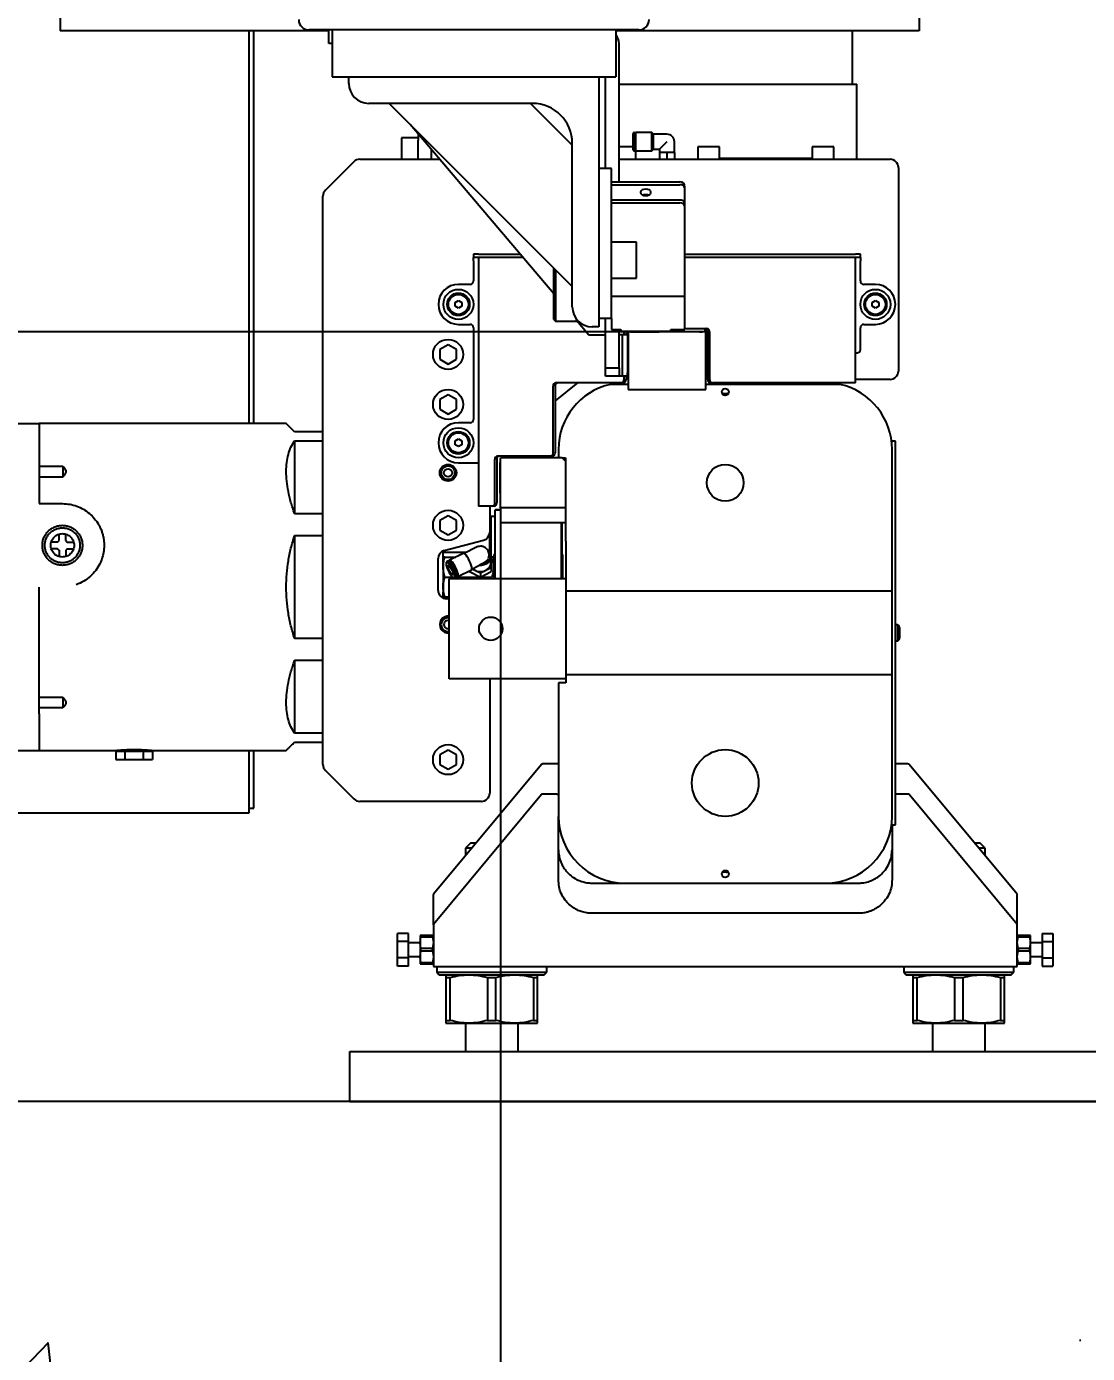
# Model space of a CAD drawing. Extents: x 28911 to 70911, y -59 to 29641.
# Drawn here: x 37617 to 38253, y 5682 to 6478 of the extents above; entities that cross this region are included whole.
import ezdxf

# ---------------------------------------------------------------- set-up
doc = ezdxf.new("R2010")
doc.units = 0
doc.header["$LTSCALE"] = 300
doc.header["$MEASUREMENT"] = 0
doc.layers.add('.', color=6, linetype='Continuous')
doc.layers.add('ddim', color=7, linetype='Continuous')
doc.styles.get("Standard").update_dxf_attribs({"font": 'STANDARD'})
doc.dimstyles.new('sc1a100$0', dxfattribs={"dimscale": 100, "dimtxt": 3, "dimasz": 3, "dimexe": 0, "dimexo": 0, "dimgap": 1, "dimtad": 1, "dimzin": 12, "dimdsep": 46, "dimtxsty": 'Standard', "dimblk": 'CLOSEDBLANK', "dimcen": 1, "dimclrd": 253, "dimclre": 253, "dimclrt": 2, "dimadec": 0, "dimazin": 3, "dimtfac": 1, "dimtmove": 0, "dimatfit": 1, "dimldrblk": 'CLOSEDBLANK', "dimfxl": 1, "dimtolj": 1, "dimtzin": 0, "dimarcsym": 0})

# ---------------------------------------------------------------- blocks, each defined once
blk = doc.blocks.new('A$C714e681e')
at = {"color": 7, "linetype": 'Continuous', "lineweight": 25}
for p, q in [((-340.4, 662), (-340.4, 642)), ((174.6, 662), (174.6, 642)), ((-179.4, 642), (-340.4, 642)), ((-227.4, 642), (-227.4, 406.5)), ((-224.4, 406.5), (-224.4, 642)), ((6.4, 642.5), (-191.2, 642.5)), ((-179.4, 634.5), (-179.4, 642.5)), ((-177.4, 642.5), (-177.4, 614.5)), ((-7.4, 642.5), (-7.4, 614.5)), ((174.6, 642), (-7.4, 642)), ((134.6, 610), (134.6, 642)), ((-177.4, 634.5), (-179.4, 634.5)), ((-5.4, 551.5), (-5.4, 634.3)), ((-177.4, 614.5), (-7.4, 614.5)), ((-167.4, 610.5), (-167.4, 614.5)), ((-17.4, 614.5), (-17.4, 464.5)), ((-13.4, 559.5), (-13.4, 614.5)), ((-5.4, 610), (137.1, 610)), ((137.1, 565), (137.1, 610)), ((-57.4, 598.5), (-155.4, 598.5)), ((-143.25, 598.5), (-33.4, 488.65)), ((-33.4, 573.5), (-58.4, 598.5)), ((-44.4, 484.25), (-130.62, 585.87)), ((3.4, 581), (2.8, 580.4)), ((3.8, 581), (3.4, 581)), ((3.4, 570), (3.4, 581)), ((3.8, 570), (3.8, 581)), ((14.3, 581), (4.55, 581)), ((4.55, 581), (4.55, 570)), ((15.3, 580), (14.3, 581)), ((14.3, 570), (14.3, 581)), ((-125.9, 577.75), (-135.9, 577.75)), ((-135.9, 577.75), (-135.9, 565)), ((-125.9, 580.3), (-125.9, 576.5)), ((-125.9, 565), (-125.9, 576.5)), ((-33.4, 476.5), (-33.4, 574.5)), ((2.8, 580.4), (2.8, 570.6)), ((4.55, 580.44), (3.8, 580.44)), ((23.3, 580), (15.3, 580)), ((15.3, 575.5), (15.3, 580)), ((15.3, 571), (15.3, 575.5)), ((23.3, 575.5), (18.8, 571)), ((27.8, 569), (27.8, 575.5)), ((-160.83, 565), (-112.92, 565)), ((-117.9, 565), (-117.9, 570.88)), ((2.8, 572.5), (-5.4, 572.5)), ((-5.4, 565), (157.1, 565)), ((2.8, 570.6), (3.4, 570)), ((3.4, 570), (3.8, 570)), ((3.8, 570.56), (4.55, 570.56)), ((4.55, 570), (14.3, 570)), ((4.75, 565), (4.75, 570)), ((14.3, 570), (15.3, 571)), ((15.3, 571), (18.8, 571)), ((18.8, 571), (18.8, 569)), ((18.8, 569), (18.8, 565)), ((21.05, 569), (18.8, 569)), ((23.3, 569), (21.05, 569)), ((23.3, 569), (23.3, 565)), ((25.55, 569), (23.3, 569)), ((27.8, 569), (25.55, 569)), ((27.8, 569), (27.8, 565)), ((41.85, 572.5), (41.85, 565)), ((54.85, 572.5), (41.85, 572.5)), ((54.85, 565), (54.85, 572.5)), ((110.35, 572.5), (110.35, 565)), ((123.35, 572.5), (110.35, 572.5)), ((123.35, 565), (123.35, 572.5)), ((-164.36, 563.54), (-181.44, 546.46)), ((-9.9, 559.5), (-17.4, 559.5)), ((-9.9, 469.5), (-9.9, 559.5)), ((162.1, 560), (162.1, 438)), ((-9.9, 551.5), (31.1, 551.5)), ((-9.9, 549.75), (31.1, 549.75)), ((-182.9, 202.07), (-182.9, 542.93)), ((34.1, 547.91), (34.1, 548.5)), ((34.1, 547.63), (34.1, 547.91)), ((34.1, 538.44), (34.1, 547.63)), ((31.1, 540.56), (-9.9, 540.56)), ((-9.9, 538.79), (31.1, 538.79)), ((34.1, 536.67), (34.1, 538.44)), ((34.1, 534.62), (34.1, 536.67)), ((34.1, 533.21), (34.1, 534.62)), ((34.1, 483), (34.1, 533.21)), ((5.1, 515.25), (-9.9, 515.25)), ((5.1, 509.5), (5.1, 515.25)), ((5.1, 499.5), (5.1, 509.5)), ((-92.7, 508), (-92.7, 506)), ((-89.72, 508), (-92.7, 508)), ((-89.72, 506), (-92.7, 506)), ((-92.7, 504), (-92.7, 506)), ((-92.7, 504), (-92.7, 492)), ((-89.72, 508), (-64.55, 508)), ((-62.85, 506), (-89.72, 506)), ((-89.7, 506), (-89.7, 357)), ((34.1, 508), (136.32, 508)), ((136.32, 506), (34.1, 506)), ((136.3, 431), (136.3, 506)), ((139.3, 508), (136.32, 508)), ((139.3, 506), (136.32, 506)), ((139.3, 506), (139.3, 508)), ((139.3, 506), (139.3, 504)), ((139.3, 492), (139.3, 504)), ((-44.4, 469), (-44.4, 499.65)), ((-43.4, 498.65), (-43.4, 468)), ((-9.9, 493.75), (5.1, 493.75)), ((5.1, 493.75), (5.1, 499.5)), ((-94.7, 490), (-101.7, 490)), ((148.3, 490), (141.3, 490)), ((-103.7, 479.15), (-101.7, 480.31)), ((-103.7, 476.85), (-103.7, 479.15)), ((-101.7, 480.31), (-99.7, 479.15)), ((-99.7, 479.15), (-99.7, 476.85)), ((-9.9, 483), (34.1, 483)), ((34.1, 463), (34.1, 483)), ((146.3, 479.15), (148.3, 480.31)), ((146.3, 476.85), (146.3, 479.15)), ((148.3, 480.31), (150.3, 479.15)), ((150.3, 479.15), (150.3, 476.85)), ((-101.7, 475.69), (-103.7, 476.85)), ((-99.7, 476.85), (-101.7, 475.69)), ((-9.9, 469.5), (-17.4, 469.5)), ((-13.4, 440), (-13.4, 469.5)), ((-9.9, 469.5), (-9.9, 463)), ((148.3, 475.69), (146.3, 476.85)), ((150.3, 476.85), (148.3, 475.69)), ((-101.7, 466), (-94.7, 466)), ((-92.7, 464), (-92.7, 409)), ((-44.4, 469), (-43.4, 468)), ((-43.4, 468), (-30.9, 468)), ((-30.9, 468), (-30.9, 469.17)), ((-23.4, 459.5), (-30.9, 468.34)), ((-17.4, 464.5), (-21.4, 464.5)), ((-9.9, 463), (-4.4, 463)), ((-7.9, 462.75), (-4.4, 462.75)), ((-5.4, 440), (-5.4, 462.75)), ((-4.4, 463), (-4.4, 462)), ((-4.4, 462), (25.6, 462)), ((-2.35, 460), (-2.35, 461.5)), ((-1.65, 462), (-1.28, 461.63)), ((-1.28, 462), (-1.28, 461.63)), ((-1.2, 461.61), (-1.2, 461.5)), ((-1.2, 461.5), (-1.2, 460)), ((0, 461.5), (0, 426.9)), ((46.6, 461.5), (0, 461.5)), ((21.48, 461.63), (21.85, 462)), ((21.48, 461.63), (21.48, 462)), ((25.6, 463), (34.1, 463)), ((25.6, 462), (25.6, 463)), ((25.6, 462.75), (28.1, 462.75)), ((34.1, 463.5), (47.31, 463.5)), ((46.6, 426.9), (46.6, 461.5)), ((47.8, 433), (47.8, 461.5)), ((48.95, 461.5), (48.95, 433)), ((139.3, 451), (139.3, 464)), ((141.3, 466), (148.3, 466)), ((-107.9, 453.77), (-112.9, 450.89)), ((-102.9, 450.89), (-107.9, 453.77)), ((-13.4, 459.5), (-23.4, 459.5)), ((-5.4, 460), (-3.29, 460)), ((-3.29, 435), (-3.29, 460)), ((-3.29, 460), (-0.4, 460)), ((-0.4, 460), (-0.4, 435)), ((-112.9, 450.89), (-112.9, 445.11)), ((-102.9, 445.11), (-102.9, 450.89)), ((136.3, 449), (137.3, 449)), ((-112.9, 445.11), (-107.9, 442.23)), ((-107.9, 442.23), (-102.9, 445.11)), ((-13.4, 440), (-5.4, 440)), ((-13.4, 435), (-13.4, 440)), ((-5.4, 440), (-5.4, 435)), ((-30.34, 431), (-43.7, 420.07)), ((-3.99, 431), (-43.21, 431)), ((-5.4, 435), (-13.4, 435)), ((0, 430), (-10.59, 430)), ((-3.29, 435), (-5.4, 435)), ((-2.84, 431), (-3.99, 431)), ((-0.4, 435), (-3.29, 435)), ((-2.84, 431), (-2, 431)), ((-2.35, 433), (-2.35, 435)), ((-2, 431), (-2, 431.28)), ((-1.2, 435), (-1.2, 433)), ((127.19, 430), (46.6, 430)), ((47.1, 435), (47.8, 435)), ((48.6, 431.28), (48.6, 431)), ((48.6, 431), (49.44, 431)), ((49.44, 431), (50.59, 431)), ((134.59, 431), (50.59, 431)), ((136.3, 431), (134.59, 431)), ((157.1, 433), (136.3, 433)), ((-107.9, 423.77), (-112.9, 420.89)), ((-102.9, 420.89), (-107.9, 423.77)), ((-44.85, 389), (-44.85, 429)), ((-43.7, 429), (-43.7, 389)), ((0, 426.9), (46.6, 426.9)), ((-112.9, 420.89), (-112.9, 415.11)), ((-112.9, 415.11), (-107.9, 412.23)), ((-107.9, 412.23), (-102.9, 415.11)), ((-102.9, 415.11), (-102.9, 420.89)), ((-368.1, 406.5), (-353.1, 406.5)), ((-204.9, 406.5), (-353.1, 406.5)), ((-94.7, 407), (-101.7, 407)), ((-182.9, 401.5), (-199.9, 401.5)), ((-199.9, 396.11), (-182.9, 396.11)), ((-199.9, 396.11), (-199.9, 352.41)), ((-103.7, 396.15), (-101.7, 397.31)), ((-103.7, 393.85), (-103.7, 396.15)), ((-101.7, 392.69), (-103.7, 393.85)), ((-101.7, 397.31), (-99.7, 396.15)), ((-99.7, 393.85), (-101.7, 392.69)), ((-99.7, 396.15), (-99.7, 393.85)), ((-41.7, 391), (-41.7, 386)), ((160.3, 396), (158.3, 396)), ((158.3, 306), (158.3, 391)), ((160.3, 372), (160.3, 396)), ((-353.1, 384.5), (-353.1, 358.5)), ((-101.7, 383), (-89.7, 383)), ((-79.85, 359), (-79.85, 385)), ((-78.7, 385), (-78.7, 359)), ((-46.49, 387), (-78.21, 387)), ((-76.6, 383.2), (-76.65, 383.2)), ((-76.65, 383.2), (-76.65, 374)), ((-76.4, 383), (-76.6, 383.2)), ((-76.6, 374), (-76.6, 383.2)), ((-39.4, 386), (-76.4, 386)), ((-76.4, 356), (-76.4, 386)), ((-45.34, 387), (-46.49, 387)), ((-39.4, 386), (-37.4, 386)), ((-39.4, 386), (-37.4, 384)), ((-37.4, 386), (-37.4, 384)), ((-37.4, 384), (-37.4, 356)), ((-353.1, 381), (-338.85, 381)), ((-338.85, 374.44), (-353.1, 374.44)), ((-338.85, 381), (-338.85, 374.42)), ((-76.65, 374), (-76.65, 364.8)), ((-76.6, 364.8), (-76.6, 374)), ((-76.45, 374.43), (-76.4, 374.39)), ((-76.45, 373.57), (-76.45, 374.43)), ((-76.4, 373.61), (-76.45, 373.57)), ((160.3, 282.52), (160.3, 372)), ((-353.1, 358.5), (-339.1, 358.5)), ((-76.65, 364.8), (-76.6, 364.8)), ((-76.6, 364.8), (-76.4, 365)), ((-182.9, 352.41), (-199.9, 352.41)), ((-107.9, 351.27), (-112.9, 348.39)), ((-102.9, 348.39), (-107.9, 351.27)), ((-87.99, 357), (-89.7, 357)), ((-81.49, 357), (-87.99, 357)), ((-82.9, 357), (-82.9, 341.37)), ((-82.22, 350.94), (-79.9, 350.94)), ((-82.22, 350.94), (-82.22, 327.77)), ((-80.34, 357), (-81.49, 357)), ((-76.4, 354.57), (-79.9, 354.57)), ((-79.9, 354.57), (-79.9, 313.5)), ((-79.4, 354.94), (-76.4, 354.94)), ((-79.4, 354.94), (-79.4, 354.57)), ((-37.4, 356), (-76.4, 356)), ((-76.4, 356), (-76.4, 347)), ((-37.4, 356), (-37.4, 336)), ((-112.9, 348.39), (-112.9, 342.61)), ((-112.9, 342.61), (-107.9, 339.73)), ((-107.9, 339.73), (-102.9, 342.61)), ((-102.9, 342.61), (-102.9, 348.39)), ((-82.22, 345.5), (-82.9, 345.5)), ((-37.4, 347), (-76.4, 347)), ((-39.9, 313.5), (-39.9, 347)), ((-39.4, 328), (-39.4, 347)), ((-341.97, 335.5), (-345.81, 335.5)), ((-341.97, 335.5), (-341.1, 336.37)), ((-341.1, 336.37), (-341.1, 340.21)), ((-337.1, 336.37), (-337.1, 340.21)), ((-337.1, 336.37), (-336.23, 335.5)), ((-336.23, 335.5), (-332.39, 335.5)), ((-199.9, 339.4), (-182.9, 339.4)), ((-199.9, 339.4), (-199.9, 277.6)), ((-110.15, 330.47), (-86.65, 336.53)), ((-82.9, 329.54), (-82.9, 341.37)), ((-37.3, 336), (-37.4, 336)), ((-37.3, 336), (-37.3, 306)), ((-341.97, 331.5), (-345.81, 331.5)), ((-341.1, 330.63), (-341.97, 331.5)), ((-341.1, 330.63), (-341.1, 326.79)), ((-336.23, 331.5), (-337.1, 330.63)), ((-337.1, 330.63), (-337.1, 326.79)), ((-336.23, 331.5), (-332.39, 331.5)), ((-110.9, 329.39), (-96.87, 329.39)), ((-110.9, 323.31), (-110.9, 329.39)), ((-110.9, 326.5), (-110.78, 326.5)), ((-109.77, 326.5), (-103.2, 326.5)), ((-98.8, 328.7), (-107.02, 324.59)), ((-90.85, 332.4), (-98.32, 328.66)), ((-82.15, 323.25), (-82.15, 326.95)), ((-82.15, 326.58), (-82, 326.5)), ((-82, 326.5), (-82, 320)), ((-82, 326.5), (-81.63, 326.5)), ((-79.9, 328), (-80.5, 328)), ((-80.5, 328), (-80.5, 313.5)), ((-39.1, 328), (-39.9, 328)), ((-39.1, 313.5), (-39.1, 328)), ((-113.9, 306.5), (-113.9, 325.63)), ((-110.9, 323.31), (-110.9, 305.69)), ((-108.71, 323.68), (-108.97, 323.27)), ((-107.72, 324.24), (-108.55, 323.82)), ((-106.69, 323.92), (-106.76, 323.88)), ((-102.11, 314.75), (-93.88, 318.86)), ((-95, 318.3), (-95, 317.75)), ((-93.62, 319.27), (-89.89, 321.14)), ((-88.5, 316.75), (-93.58, 319.29)), ((-89.93, 321.22), (-89.34, 321.5)), ((-88.69, 321.95), (-89.34, 321.5)), ((-88.69, 321.95), (-85.92, 323.33)), ((-82, 320), (-88.5, 316.75)), ((-82, 320), (-82, 317.75)), ((-109.77, 314.5), (-105.19, 314.5)), ((-107.3, 253.5), (-107.3, 313.5)), ((-37.3, 313.5), (-107.3, 313.5)), ((-104.32, 313.98), (-103.85, 313.95)), ((-103.64, 313.98), (-102.8, 314.4)), ((-102.68, 314.5), (-81.63, 314.5)), ((-102.51, 315.38), (-102.44, 315.42)), ((-95, 317.75), (-88.5, 314.5)), ((-88.5, 314.5), (-82, 317.75)), ((-88.5, 316.75), (-88.5, 314.5)), ((-81.63, 314.5), (-81.37, 313.5)), ((-353.1, 232.5), (-353.1, 308.5)), ((-110.9, 302.5), (-110.9, 305.69)), ((-107.3, 302.5), (-110.9, 302.5)), ((158.3, 306), (-37.3, 306)), ((-37.3, 306), (-37.3, 256)), ((158.3, 256), (158.3, 306)), ((-107.3, 301.5), (-108.9, 301.5)), ((161.8, 285.75), (160.3, 285.75)), ((160.3, 279.48), (160.3, 282.52)), ((160.3, 190), (160.3, 279.48)), ((161.8, 276.25), (161.8, 285.75)), ((-182.9, 277.6), (-199.9, 277.6)), ((160.3, 276.25), (161.8, 276.25)), ((-199.9, 264.59), (-182.9, 264.59)), ((-199.9, 264.59), (-199.9, 220.89)), ((-37.3, 256), (-37.3, 251)), ((-37.3, 256), (158.3, 256)), ((158.3, 171), (158.3, 256)), ((-37.3, 253.5), (-107.3, 253.5)), ((-82.9, 253.5), (-82.9, 185)), ((-41.7, 251), (-41.7, 171)), ((-37.3, 251), (-41.7, 251)), ((-353.1, 242.56), (-338.85, 242.56)), ((-338.85, 242.56), (-338.85, 236)), ((-338.85, 236), (-353.1, 236)), ((-182.9, 220.89), (-199.9, 220.89)), ((-199.9, 215.5), (-182.9, 215.5)), ((-368.1, 210.5), (-353.1, 210.5)), ((-353.1, 210.5), (-307.1, 210.5)), ((-307.07, 210), (-306.56, 210)), ((-307.07, 210), (-307.07, 205)), ((-306.6, 210.55), (-306.6, 210)), ((-301.58, 210), (-302.09, 210)), ((-301.58, 210), (-301.58, 205)), ((-301.58, 210), (-300.57, 210)), ((-290.62, 210), (-291.63, 210)), ((-290.62, 210), (-290.62, 205)), ((-290.62, 210), (-290.11, 210)), ((-285.13, 210), (-285.64, 210)), ((-285.6, 210), (-285.6, 210.55)), ((-285.13, 210), (-285.13, 205)), ((-285.1, 210.5), (-204.9, 210.5)), ((-227.4, 210.5), (-227.4, 176)), ((-224.4, 177.5), (-224.4, 210.5)), ((-107.9, 210.77), (-112.9, 207.89)), ((-112.9, 207.89), (-112.9, 202.11)), ((-102.9, 207.89), (-107.9, 210.77)), ((-102.9, 202.11), (-102.9, 207.89)), ((-307.07, 205), (-301.58, 205)), ((-301.58, 205), (-290.62, 205)), ((-290.62, 205), (-285.13, 205)), ((-51.93, 202.15), (-116.64, 124.31)), ((-112.9, 202.11), (-107.9, 199.23)), ((-107.9, 199.23), (-102.9, 202.11)), ((-42.7, 202.43), (-50.99, 202.43)), ((167.59, 202.43), (160.3, 202.43)), ((233.24, 124.31), (168.53, 202.15)), ((-181.44, 198.54), (-164.36, 181.46)), ((-51.93, 184.02), (-116.64, 106.19)), ((-42.7, 184.3), (-50.99, 184.3)), ((160.3, 166), (160.3, 190)), ((167.59, 184.3), (160.3, 184.3)), ((233.24, 106.19), (168.53, 184.02)), ((-227.4, 176), (-227.4, 173)), ((-227.4, 176), (-224.4, 176)), ((-224.4, 176), (-224.4, 177.5)), ((-87.9, 180), (-160.83, 180)), ((-227.4, 173), (-1449.4, 173)), ((-41.7, 132.87), (-41.7, 171)), ((158.3, 166), (160.3, 166)), ((158.3, 166), (158.3, 132.87)), ((-94.53, 155), (-97.53, 152)), ((-97.53, 152), (-97.53, 147.3)), ((-93.62, 152), (-97.53, 152)), ((-91.13, 155), (-94.53, 155)), ((211.13, 155), (207.73, 155)), ((214.13, 152), (210.22, 152)), ((214.13, 152), (211.13, 155)), ((214.13, 147.3), (214.13, 152)), ((-21.7, 131), (-1.7, 131)), ((-1.7, 131), (118.3, 131)), ((118.3, 131), (138.3, 131)), ((-116.7, 106.05), (-116.7, 124.17)), ((233.3, 106.05), (233.3, 124.17)), ((138.3, 112.87), (-21.7, 112.87)), ((-116.7, 106.05), (-116.7, 84.75)), ((233.3, 84.75), (233.3, 106.05)), ((-138.1, 95.91), (-138.1, 100.81)), ((-131.7, 100.81), (-138.1, 100.81)), ((-138.1, 86.09), (-138.1, 95.91)), ((-131.7, 95.91), (-138.1, 95.91)), ((-131.7, 95.91), (-131.7, 100.81)), ((-131.7, 86.09), (-131.7, 95.91)), ((-124.15, 99.5), (-124.7, 99.5)), ((-124.7, 99.5), (-124.7, 95.25)), ((-124.7, 95.25), (-124.15, 98.83)), ((-124.15, 98.83), (-124.15, 99.5)), ((-117.25, 99.5), (-124.15, 99.5)), ((-124.15, 98.83), (-117.25, 98.83)), ((-116.7, 99.5), (-117.25, 99.5)), ((-117.25, 98.83), (-117.25, 99.5)), ((-117.25, 98.83), (-116.7, 95.25)), ((233.85, 99.5), (233.3, 99.5)), ((233.3, 95.25), (233.85, 98.83)), ((233.85, 99.5), (233.85, 98.83)), ((240.75, 99.5), (233.85, 99.5)), ((233.85, 98.83), (240.75, 98.83)), ((240.75, 99.5), (240.75, 98.83)), ((241.3, 99.5), (240.75, 99.5)), ((240.75, 98.83), (241.3, 95.25)), ((241.3, 95.25), (241.3, 99.5)), ((248.3, 100.81), (254.7, 100.81)), ((248.3, 100.81), (248.3, 95.91)), ((248.3, 95.91), (248.3, 86.09)), ((248.3, 95.91), (254.7, 95.91)), ((254.7, 100.81), (254.7, 95.91)), ((254.7, 95.91), (254.7, 86.09)), ((-124.7, 95.08), (-131.7, 95.08)), ((-124.7, 95.25), (-124.7, 86.75)), ((-124.15, 91.67), (-124.7, 95.25)), ((-124.7, 86.75), (-124.15, 90.33)), ((-124.15, 90.33), (-124.15, 91.67)), ((-117.25, 91.67), (-124.15, 91.67)), ((-124.15, 90.33), (-117.25, 90.33)), ((-116.7, 95.25), (-117.25, 91.67)), ((-117.25, 90.33), (-117.25, 91.67)), ((-117.25, 90.33), (-116.7, 86.75)), ((233.85, 91.67), (233.3, 95.25)), ((233.3, 86.75), (233.85, 90.33)), ((240.75, 91.67), (233.85, 91.67)), ((233.85, 91.67), (233.85, 90.33)), ((233.85, 90.33), (240.75, 90.33)), ((241.3, 95.25), (240.75, 91.67)), ((240.75, 91.67), (240.75, 90.33)), ((240.75, 90.33), (241.3, 86.75)), ((241.3, 86.75), (241.3, 95.25)), ((248.3, 95.08), (241.3, 95.08)), ((-131.7, 86.09), (-138.1, 86.09)), ((-138.1, 81.19), (-138.1, 86.09)), ((-131.7, 81.19), (-138.1, 81.19)), ((-131.7, 86.92), (-124.7, 86.92)), ((-131.7, 81.19), (-131.7, 86.09)), ((-124.15, 83.17), (-124.7, 86.75)), ((-124.7, 86.75), (-124.7, 82.5)), ((-124.7, 82.5), (-124.15, 82.5)), ((-117.25, 83.17), (-124.15, 83.17)), ((-124.15, 83.17), (-124.15, 82.5)), ((-124.15, 82.5), (-117.25, 82.5)), ((-116.7, 86.75), (-117.25, 83.17)), ((-117.25, 82.5), (-117.25, 83.17)), ((-117.25, 82.5), (-116.7, 82.5)), ((-116.7, 84.75), (-116.7, 81)), ((-116.7, 81), (233.3, 81)), ((-114.7, 81), (-114.7, 77.5)), ((-48.7, 77.5), (-48.7, 81)), ((165.3, 81), (165.3, 77.5)), ((231.3, 77.5), (231.3, 81)), ((233.85, 83.17), (233.3, 86.75)), ((233.3, 81), (233.3, 84.75)), ((233.3, 82.5), (233.85, 82.5)), ((240.75, 83.17), (233.85, 83.17)), ((233.85, 83.17), (233.85, 82.5)), ((233.85, 82.5), (240.75, 82.5)), ((241.3, 86.75), (240.75, 83.17)), ((240.75, 83.17), (240.75, 82.5)), ((240.75, 82.5), (241.3, 82.5)), ((241.3, 86.92), (248.3, 86.92)), ((241.3, 82.5), (241.3, 86.75)), ((248.3, 86.09), (254.7, 86.09)), ((248.3, 86.09), (248.3, 81.19)), ((248.3, 81.19), (254.7, 81.19)), ((254.7, 86.09), (254.7, 81.19)), ((-114.7, 77.5), (-113.2, 76)), ((-114.7, 77.5), (-81.7, 77.5)), ((-113.2, 76), (-50.2, 76)), ((-109.2, 74.33), (-106.66, 74.33)), ((-109.2, 74.33), (-109.2, 48.67)), ((-106.66, 48.67), (-106.66, 74.33)), ((-84.24, 74.33), (-84.24, 48.67)), ((-84.24, 74.33), (-79.16, 74.33)), ((-81.7, 77.5), (-48.7, 77.5)), ((-79.16, 48.67), (-79.16, 74.33)), ((-56.74, 74.33), (-56.74, 48.67)), ((-56.74, 74.33), (-54.2, 74.33)), ((-54.2, 48.67), (-54.2, 74.33)), ((-50.2, 76), (-48.7, 77.5)), ((165.3, 77.5), (166.8, 76)), ((165.3, 77.5), (198.3, 77.5)), ((166.8, 76), (229.8, 76)), ((170.8, 74.33), (173.34, 74.33)), ((170.8, 74.33), (170.8, 48.67)), ((173.34, 48.67), (173.34, 74.33)), ((195.76, 74.33), (195.76, 48.67)), ((195.76, 74.33), (200.84, 74.33)), ((198.3, 77.5), (231.3, 77.5)), ((200.84, 48.67), (200.84, 74.33)), ((223.26, 74.33), (223.26, 48.67)), ((223.26, 74.33), (225.8, 74.33)), ((225.8, 48.67), (225.8, 74.33)), ((229.8, 76), (231.3, 77.5)), ((-109.2, 48.67), (-106.66, 48.67)), ((-84.24, 48.67), (-79.16, 48.67)), ((-56.74, 48.67), (-54.2, 48.67)), ((170.8, 48.67), (173.34, 48.67)), ((195.76, 48.67), (200.84, 48.67)), ((223.26, 48.67), (225.8, 48.67)), ((-109.2, 47), (-95.45, 47)), ((-97.53, 47), (-97.53, 30)), ((-95.45, 47), (-67.95, 47)), ((-67.95, 47), (-54.2, 47)), ((-65.87, 30), (-65.87, 47)), ((170.8, 47), (184.55, 47)), ((182.47, 47), (182.47, 30)), ((184.55, 47), (212.05, 47)), ((212.05, 47), (225.8, 47)), ((214.13, 30), (214.13, 47)), ((-166.7, 0), (-166.7, 30)), ((-166.7, 30), (283.3, 30)), ((-166.7, 0), (283.3, 0))]:
    blk.add_line(p, q, dxfattribs=at)
at = {"color": 7, "linetype": 'Continuous', "lineweight": 25, "flags": 128}
for points in [[(10.6, 547.28), (11.63, 547.15), (12.53, 546.78), (13.2, 546.22), (13.55, 545.52), (13.55, 544.79), (13.2, 544.1), (12.53, 543.53), (11.63, 543.16), (10.6, 543.03), (9.57, 543.16), (8.67, 543.53), (8, 544.1), (7.65, 544.79), (7.65, 545.52), (8, 546.22), (8.67, 546.78), (9.57, 547.15), (10.6, 547.28)], [(10.6, 543.74), (9.57, 543.61), (8.94, 543.39)], [(12.26, 543.39), (11.63, 543.61), (10.6, 543.74)], [(-2.35, 461.5), (-2.32, 461.89), (-2.3, 462)], [(3.79, 461.5), (3.39, 461.53), (3.13, 461.55)], [(-93.59, 319.66), (-93.68, 320.51), (-93.96, 321.58), (-94.39, 322.81), (-94.96, 324.1), (-95.63, 325.37), (-96.34, 326.53), (-97.05, 327.51), (-97.71, 328.23), (-98.28, 328.64), (-98.72, 328.73), (-98.8, 328.7)], [(-84.46, 331.19), (-83.95, 330.78), (-83, 329.7), (-82.39, 328.45), (-82.15, 327.11), (-82.3, 325.76), (-82.83, 324.48), (-83.7, 323.35), (-84.86, 322.44), (-86.25, 321.81), (-87.77, 321.49), (-89.34, 321.5)], [(-84.31, 330.99), (-83.67, 330.37), (-82.91, 329.24), (-82.51, 327.98), (-82.47, 326.67), (-82.81, 325.39), (-83.5, 324.23), (-84.51, 323.25), (-85.76, 322.52), (-87.18, 322.08), (-88.69, 321.95)], [(-109.1, 322.65), (-109.01, 321.84), (-108.74, 320.81), (-108.33, 319.64), (-107.78, 318.41), (-107.15, 317.2), (-106.47, 316.09), (-105.79, 315.16), (-105.16, 314.47), (-104.61, 314.07), (-104.2, 313.99), (-103.93, 314.23), (-103.85, 314.78), (-103.93, 315.59), (-104.2, 316.62), (-104.61, 317.79), (-105.16, 319.02), (-105.79, 320.23), (-106.47, 321.34), (-107.15, 322.27), (-107.78, 322.96), (-108.33, 323.36), (-108.74, 323.44), (-109.01, 323.2), (-109.1, 322.65)], [(-103.85, 313.95), (-103.71, 313.96), (-103.44, 314.21), (-103.35, 314.78), (-103.44, 315.63), (-103.71, 316.71), (-104.15, 317.93), (-104.72, 319.22), (-105.38, 320.49), (-106.1, 321.65), (-106.81, 322.63), (-107.47, 323.35), (-108.04, 323.76), (-108.48, 323.85), (-108.71, 323.68)], [(-104.97, 316.46), (-105.06, 316.09), (-105.32, 316.03), (-105.72, 316.29), (-106.21, 316.85), (-106.73, 317.63), (-107.22, 318.54), (-107.62, 319.47), (-107.88, 320.32), (-107.97, 320.96), (-107.88, 321.34), (-107.62, 321.4), (-107.22, 321.14), (-106.73, 320.58), (-106.21, 319.8), (-105.72, 318.89), (-105.32, 317.96), (-105.06, 317.11), (-104.97, 316.46)], [(-102.51, 315.2), (-102.6, 316.05), (-102.88, 317.12), (-103.31, 318.35), (-103.88, 319.64), (-104.55, 320.91), (-105.26, 322.07), (-105.97, 323.05), (-106.63, 323.77), (-107.2, 324.18), (-107.64, 324.27), (-107.72, 324.24)], [(-101.81, 315.54), (-101.91, 316.39), (-102.18, 317.47), (-102.62, 318.7), (-103.19, 319.99), (-103.85, 321.26), (-104.56, 322.42), (-105.28, 323.39), (-105.94, 324.11), (-106.51, 324.53), (-106.95, 324.61), (-107.22, 324.36), (-107.27, 324.21)], [(-102.19, 316.11), (-102.28, 316.88), (-102.54, 317.86), (-102.94, 318.97), (-103.47, 320.14), (-104.08, 321.27), (-104.73, 322.28), (-105.36, 323.1), (-105.93, 323.66), (-106.41, 323.93), (-106.69, 323.92)], [(-93.88, 318.86), (-93.68, 319.09), (-93.59, 319.66)], [(-93.15, 319.51), (-92.11, 318.72), (-90.75, 318.11), (-89.27, 317.79), (-87.73, 317.79), (-86.25, 318.11), (-84.89, 318.72), (-83.75, 319.6), (-82.88, 320.69), (-82.33, 321.93), (-82.15, 323.25)], [(-102.8, 314.4), (-102.6, 314.63), (-102.51, 315.2)], [(-102.55, 314.77), (-102.18, 314.72), (-101.91, 314.97), (-101.81, 315.54)], [(-102.44, 315.42), (-102.28, 315.6), (-102.19, 316.11)], [(-41.7, 202.01), (-41.72, 202.09), (-41.78, 202.17), (-41.87, 202.24), (-41.99, 202.3), (-42.14, 202.36), (-42.32, 202.4), (-42.5, 202.42), (-42.7, 202.43)], [(-42.7, 184.3), (-42.5, 184.29), (-42.32, 184.27), (-42.14, 184.23), (-41.99, 184.18), (-41.87, 184.11), (-41.78, 184.04), (-41.72, 183.96), (-41.7, 183.88)]]:
    blk.add_lwpolyline(points, dxfattribs=at)
at = {"color": 7, "linetype": 'Continuous', "lineweight": 25}
for centre, radius in [((-101.7, 478), 9), ((148.3, 478), 9), ((-101.7, 478), 6.75), ((-101.7, 478), 6.2), ((-101.7, 478), 6), ((148.3, 478), 6.75), ((148.3, 478), 6.2), ((148.3, 478), 6), ((-107.9, 448), 9), ((-107.9, 418), 9), ((58.3, 425.5), 2.1), ((-101.7, 395), 9), ((-101.7, 395), 6.75), ((-101.7, 395), 6.2), ((-101.7, 395), 6), ((-107.9, 377), 5), ((58.3, 371), 11), ((-107.9, 377), 4.09), ((-107.9, 377), 2.46), ((-107.9, 345.5), 9), ((-82.3, 283.5), 7), ((-107.9, 205), 9), ((58.3, 191), 20), ((58.3, 136.5), 2.1)]:
    blk.add_circle(centre, radius, dxfattribs=at)
for centre, radius, start, end in [((-191.2, 648.7), 6.2, 180, 270), ((6.4, 648.7), 6.2, 270, 0), ((-13.6, 634.3), 8.2, 0, 40.87864), ((-155.4, 610.5), 12, 180, 270), ((-57.4, 574.5), 24, 0, 90), ((23.3, 575.5), 4.5, 0, 90), ((-160.83, 560), 5, 90, 135), ((157.1, 560), 5, 0, 90), ((31.1, 548.5), 3, 0, 90), ((31.48, 547.1), 2.68, 11.42175, 98.04947), ((-177.9, 542.93), 5, 135, 180), ((31.48, 537.91), 2.68, 11.42175, 98.04947), ((31.48, 536.14), 2.68, 11.42175, 98.04947), ((-101.7, 478), 12, 90, 270), ((-94.7, 492), 2, 270, 0), ((141.3, 492), 2, 180, 270), ((148.3, 478), 12, 270, 90), ((-21.4, 476.5), 12, 180, 270), ((-94.7, 464), 2, 0, 90), ((-7.9, 464.25), 1.5, 236.44269, 270), ((10.1, 961.5), 500, 268.69589, 271.30411), ((-109.5, 449.8), 110, 5.46501, 6.15067), ((28.1, 464.25), 1.5, 270, 303.55731), ((23.3, 730.79), 270, 274.14331, 274.82209), ((156.1, 449.8), 110.75, 172.89379, 173.80498), ((45.96, 461.66), 1.85, 354.88893, 83.75645), ((156.1, 449.8), 110, 172.96662, 174.53499), ((47.11, 461.66), 1.85, 354.88893, 83.75645), ((141.3, 464), 2, 90, 180), ((137.3, 451), 2, 270, 0), ((-109.5, 449.8), 110, 352.66569, 354.53499), ((156.1, 449.8), 110, 185.46501, 187.73163), ((157.1, 438), 5, 270, 0), ((-43.01, 429.16), 1.85, 96.24355, 185.11107), ((-41.86, 429.16), 1.85, 96.24355, 185.11107), ((-1.7, 391), 40, 102.83857, 180), ((-4.19, 432.84), 1.85, 276.24355, 5.11107), ((-3.04, 432.84), 1.85, 276.24355, 5.11107), ((-1, 437.5), 1, 317.00625, 0), ((47.6, 437.5), 1, 180, 222.99375), ((49.64, 432.84), 1.85, 174.88893, 263.75645), ((50.79, 432.84), 1.85, 174.88893, 263.75645), ((118.3, 391), 40, 0, 77.16143), ((-101.7, 395), 12, 90, 270), ((-94.7, 409), 2, 270, 0), ((-78.01, 385.16), 1.85, 96.24355, 185.11107), ((-76.86, 385.16), 1.85, 96.24355, 185.11107), ((-46.69, 388.84), 1.85, 276.24355, 5.11107), ((-45.54, 388.84), 1.85, 276.24355, 5.11107), ((-81.69, 358.84), 1.85, 276.24355, 5.11107), ((-80.54, 358.84), 1.85, 276.24355, 5.11107), ((-87.9, 341.37), 5, 284.47029, 0), ((-108.9, 325.63), 5, 104.47029, 180), ((-87.93, 327.54), 4.66, 295.46863, 336.75377), ((-108.9, 306.5), 5, 180, 270), ((-107.9, 286), 5, 83.1079, 276.8921), ((-107.9, 286), 4.09, 81.56446, 180), ((-107.9, 286), 2.46, 75.87423, 284.12577), ((-107.9, 286), 4.09, 180, 278.43554), ((157, 281), 6.75, 26.0814, 44.70002), ((157, 281), 6.75, 315.29998, 333.92982), ((-177.9, 202.07), 5, 180, 225), ((-51.11, 201.1), 1.33, 84.92906, 128.41239), ((167.71, 201.1), 1.33, 51.58761, 95.07094), ((-87.9, 185), 5, 270, 0), ((-51.11, 182.98), 1.33, 84.92906, 128.41239), ((167.71, 182.98), 1.33, 51.58761, 95.07094), ((-160.83, 185), 5, 225, 270), ((-1.7, 171), 40, 180, 270), ((118.3, 171), 40, 270, 0), ((-116.48, 124.16), 0.22, 137.93899, 178.1039), ((233.08, 124.16), 0.22, 1.8961, 42.06101), ((-116.48, 106.04), 0.22, 137.93899, 178.1039), ((233.08, 106.04), 0.22, 1.8961, 42.06101)]:
    blk.add_arc(centre, radius, start, end, dxfattribs=at)
for points, knots in [([(82.6, 565.5), (81.3, 565.5), (78.66, 565.5), (74.7, 565.5), (71.08, 565.5), (67.85, 565.5), (64.09, 565.5), (60.66, 565.5), (57.73, 565.5), (56.02, 565.5), (55.16, 565.5), (54.85, 565.5)], [0, 0, 0, 0, 0.115975, 0.235546, 0.358486, 0.454583, 0.550696, 0.746734, 0.844876, 0.943035, 1, 1, 1, 1]), ([(110.35, 565.5), (110.04, 565.5), (108.64, 565.5), (106.07, 565.5), (102.81, 565.5), (100.16, 565.5), (97.35, 565.5), (94.13, 565.5), (90.5, 565.5), (86.54, 565.5), (83.9, 565.5), (82.6, 565.5)], [0, 0, 0, 0, 0.056966, 0.253004, 0.351146, 0.449304, 0.545401, 0.641514, 0.76444, 0.884018, 1, 1, 1, 1]), ([(60.26, 424.75), (59.87, 424.58), (59.22, 424.31), (58.18, 424.21), (57.24, 424.37), (56.66, 424.61), (56.34, 424.75)], [0, 0, 0, 0, 0.323931, 0.527338, 0.730871, 1, 1, 1, 1]), ([(-199.9, 401.5), (-200.66, 402.26), (-202.18, 403.78), (-203.72, 405.32), (-204.72, 406.32), (-204.84, 406.44), (-204.9, 406.5)], [0, 0, 0, 0, 0.254433, 0.502845, 0.752491, 1, 1, 1, 1]), ([(-199.9, 401.5), (-200.66, 402.26), (-202.18, 403.78), (-203.72, 405.32), (-204.72, 406.32), (-204.84, 406.44), (-204.9, 406.5)], [0, 0, 0, 0, 0.254433, 0.502845, 0.752491, 1, 1, 1, 1]), ([(-199.9, 352.41), (-200.66, 354.71), (-202.17, 359.25), (-203.72, 365.81), (-204.69, 372.04), (-205.01, 377.87), (-204.69, 383.26), (-203.72, 388.11), (-202.17, 392.49), (-200.66, 394.89), (-199.9, 396.11)], [0, 0, 0, 0, 0.127217, 0.251423, 0.376245, 0.5, 0.623754, 0.748577, 0.872783, 1, 1, 1, 1]), ([(-338.85, 381), (-338.41, 380.46), (-337.7, 379.59), (-336.98, 378.36), (-336.97, 377.08), (-337.83, 375.82), (-338.53, 374.87), (-338.85, 374.44)], [0, 0, 0, 0, 0.274244, 0.436141, 0.558645, 0.799808, 1, 1, 1, 1]), ([(-339.1, 358.5), (-337.64, 358.43), (-334.71, 358.28), (-330.46, 357.09), (-326.47, 355.23), (-322.87, 352.69), (-319.77, 349.56), (-317.68, 346.54), (-316.35, 343.93), (-315.52, 341.9), (-314.87, 339.8), (-314.32, 337.19), (-314.01, 333.99), (-314.22, 330.16), (-315.07, 326.19), (-316.66, 322.2), (-319.03, 318.35), (-322.23, 314.85), (-326.2, 311.83), (-329.32, 310.54), (-330.92, 309.88)], [0, 0, 0, 0, 0.062494, 0.124988, 0.187482, 0.249976, 0.312471, 0.374965, 0.406242, 0.437519, 0.468796, 0.500073, 0.551392, 0.605905, 0.663612, 0.72451, 0.7886, 0.855879, 0.926346, 1, 1, 1, 1]), ([(-204.9, 308.52), (-204.84, 311.14), (-204.72, 316.4), (-203.72, 324.21), (-202.19, 331.96), (-200.67, 336.9), (-199.9, 339.4)], [0, 0, 0, 0, 0.245916, 0.493933, 0.743923, 1, 1, 1, 1]), ([(-109.77, 314.5), (-110.08, 315.54), (-110.71, 317.65), (-110.93, 320.77), (-110.6, 323.75), (-110.05, 325.58), (-109.77, 326.5)], [0, 0, 0, 0, 0.2646136, 0.5349658, 0.7653524, 1, 1, 1, 1]), ([(-109.77, 326.5), (-110.09, 326.5), (-110.7, 326.5), (-110.77, 326.5), (-110.8, 326.5)], [0, 0, 0, 0, 0.529272, 1, 1, 1, 1]), ([(-88.5, 332.95), (-88.93, 332.92), (-89.55, 332.87), (-90.33, 332.64), (-90.67, 332.47), (-90.84, 332.38)], [0, 0, 0, 0, 0.5353961, 0.7595439, 1, 1, 1, 1]), ([(-83.67, 325.71), (-83.56, 325.99), (-83.3, 326.66), (-83.21, 327.82), (-83.38, 329.07), (-83.84, 330.23), (-84.54, 331.21), (-85.38, 331.97), (-86.22, 332.46), (-87.03, 332.76), (-87.77, 332.92), (-88.28, 332.94), (-88.5, 332.95)], [0, 0, 0, 0, 0.087864, 0.208433, 0.334269, 0.452498, 0.569621, 0.683453, 0.779459, 0.851989, 0.934881, 1, 1, 1, 1]), ([(-81.63, 326.5), (-81.32, 325.46), (-80.69, 323.35), (-80.47, 320.23), (-80.8, 317.25), (-81.35, 315.42), (-81.63, 314.5)], [0, 0, 0, 0, 0.264614, 0.534966, 0.765352, 1, 1, 1, 1]), ([(-80.6, 326.5), (-80.58, 326.5), (-80.49, 326.5), (-80.83, 326.5), (-81.36, 326.5), (-81.63, 326.5)], [0, 0, 0, 0, 0.07001, 0.530744, 1, 1, 1, 1]), ([(-109.77, 302.5), (-110.08, 303.54), (-110.71, 305.65), (-110.93, 308.77), (-110.6, 311.75), (-110.05, 313.58), (-109.77, 314.5)], [0, 0, 0, 0, 0.264614, 0.534966, 0.765352, 1, 1, 1, 1]), ([(-199.9, 277.6), (-200.67, 280.1), (-202.19, 285.05), (-203.73, 292.81), (-204.72, 300.63), (-204.84, 305.9), (-204.9, 308.52)], [0, 0, 0, 0, 0.256079, 0.506067, 0.75408, 1, 1, 1, 1]), ([(163.05, 281), (163.05, 281.34), (163.05, 282.01), (163.05, 282.91), (163.05, 283.58), (163.05, 283.96), (163.05, 283.96), (163.05, 283.96)], [0, 0, 0, 0, 0.214861, 0.429722, 0.644582, 0.859443, 1, 1, 1, 1]), ([(163.05, 278.04), (163.05, 278.03), (163.05, 277.99), (163.05, 278.27), (163.05, 278.85), (163.05, 279.69), (163.05, 280.45), (163.05, 280.89), (163.05, 281)], [0, 0, 0, 0, 0.074676, 0.2892, 0.503724, 0.718249, 0.932773, 1, 1, 1, 1]), ([(-199.9, 220.89), (-200.66, 222.11), (-202.17, 224.51), (-203.72, 228.89), (-204.69, 233.74), (-205.01, 239.13), (-204.69, 244.96), (-203.72, 251.19), (-202.17, 257.75), (-200.66, 262.29), (-199.9, 264.59)], [0, 0, 0, 0, 0.127217, 0.251423, 0.376245, 0.5, 0.623754, 0.748577, 0.872783, 1, 1, 1, 1]), ([(-338.85, 242.56), (-338.44, 242.02), (-337.83, 241.2), (-337.16, 240.09), (-336.9, 239.19), (-337.17, 238.31), (-337.84, 237.24), (-338.44, 236.5), (-338.85, 236)], [0, 0, 0, 0, 0.251107, 0.376469, 0.501332, 0.626029, 0.750334, 1, 1, 1, 1]), ([(-204.9, 210.5), (-204.84, 210.56), (-204.72, 210.68), (-203.72, 211.68), (-202.18, 213.22), (-200.66, 214.74), (-199.9, 215.5)], [0, 0, 0, 0, 0.247507, 0.497155, 0.745565, 1, 1, 1, 1]), ([(-307.1, 210.5), (-307.1, 210.5), (-307.17, 210.49), (-306.93, 210.52), (-306.34, 210.58), (-305.29, 210.69), (-303.91, 210.81), (-302.23, 210.93), (-300.3, 211.04), (-298.22, 211.11), (-296.78, 211.11), (-296.08, 211.12)], [0, 0, 0, 0, 0.001127, 0.122559, 0.25078, 0.37538, 0.500984, 0.62557, 0.750349, 0.878667, 1, 1, 1, 1]), ([(-296.08, 211.12), (-295.38, 211.11), (-293.94, 211.11), (-291.86, 211.03), (-289.93, 210.93), (-288.26, 210.81), (-286.88, 210.69), (-285.86, 210.58), (-285.22, 210.51), (-285.14, 210.5), (-285.1, 210.5)], [0, 0, 0, 0, 0.121726, 0.250185, 0.375053, 0.500964, 0.625883, 0.75098, 0.879784, 1, 1, 1, 1]), ([(-41.7, 151), (-41.64, 149.79), (-41.52, 147.37), (-40.54, 144.05), (-39.16, 141.06), (-37.38, 138.41), (-35, 135.93), (-32.43, 134.03), (-29.9, 132.71), (-27.57, 131.82), (-24.81, 131.14), (-22.68, 131.04), (-21.7, 131)], [0, 0, 0, 0, 0.156183, 0.312336, 0.430645, 0.549085, 0.667058, 0.77534, 0.830067, 0.884651, 0.946506, 1, 1, 1, 1]), ([(138.3, 131), (139.35, 131.05), (141.04, 131.12), (143.15, 131.57), (145.08, 132.14), (147.06, 132.97), (149.61, 134.4), (152.15, 136.41), (154.73, 139.38), (156.78, 142.9), (158.08, 146.93), (158.23, 149.64), (158.3, 151)], [0, 0, 0, 0, 0.05674, 0.092001, 0.127327, 0.184775, 0.242367, 0.358931, 0.475813, 0.650195, 0.825241, 1, 1, 1, 1]), ([(56.34, 137.25), (56.73, 137.42), (57.38, 137.69), (58.42, 137.79), (59.36, 137.63), (59.94, 137.39), (60.26, 137.25)], [0, 0, 0, 0, 0.323931, 0.527338, 0.730871, 1, 1, 1, 1]), ([(-21.7, 112.87), (-22.75, 112.92), (-24.44, 113), (-26.55, 113.45), (-28.48, 114.02), (-30.46, 114.84), (-33.01, 116.28), (-35.55, 118.28), (-38.13, 121.25), (-40.18, 124.77), (-41.48, 128.81), (-41.63, 131.52), (-41.7, 132.87)], [0, 0, 0, 0, 0.0567403, 0.092001, 0.1273273, 0.1847752, 0.2423669, 0.3589311, 0.4758129, 0.6501945, 0.8252413, 1, 1, 1, 1]), ([(158.3, 132.87), (158.23, 131.55), (158.09, 128.89), (156.84, 124.93), (154.92, 121.54), (152.57, 118.72), (150.4, 116.87), (148.25, 115.49), (146.52, 114.61), (144.68, 113.89), (142.54, 113.28), (140.33, 112.92), (138.79, 112.88), (138.3, 112.87)], [0, 0, 0, 0, 0.171232, 0.342738, 0.513637, 0.620406, 0.726998, 0.779957, 0.832852, 0.87447, 0.916001, 0.973335, 1, 1, 1, 1]), ([(-109.2, 76), (-109.2, 75.92), (-109.2, 75.76), (-109.2, 74.81), (-109.2, 74.33)], [0, 0, 0, 0, 0.4960735, 1, 1, 1, 1]), ([(-106.66, 74.33), (-104.83, 74.8), (-101.14, 75.75), (-97.35, 75.92), (-95.45, 76)], [0, 0, 0, 0, 0.49656, 1, 1, 1, 1]), ([(-95.45, 76), (-93.57, 75.92), (-89.79, 75.76), (-86.1, 74.81), (-84.24, 74.33)], [0, 0, 0, 0, 0.496074, 1, 1, 1, 1]), ([(-79.16, 74.33), (-77.33, 74.8), (-73.64, 75.75), (-69.85, 75.92), (-67.95, 76)], [0, 0, 0, 0, 0.49656, 1, 1, 1, 1]), ([(-67.95, 76), (-66.07, 75.92), (-62.29, 75.76), (-58.6, 74.81), (-56.74, 74.33)], [0, 0, 0, 0, 0.496074, 1, 1, 1, 1]), ([(-54.2, 74.33), (-54.2, 74.8), (-54.2, 75.75), (-54.2, 75.92), (-54.2, 76)], [0, 0, 0, 0, 0.49656, 1, 1, 1, 1]), ([(170.8, 76), (170.8, 75.92), (170.8, 75.76), (170.8, 74.81), (170.8, 74.33)], [0, 0, 0, 0, 0.496074, 1, 1, 1, 1]), ([(173.34, 74.33), (175.17, 74.8), (178.86, 75.75), (182.65, 75.92), (184.55, 76)], [0, 0, 0, 0, 0.4965601, 1, 1, 1, 1]), ([(184.55, 76), (186.43, 75.92), (190.21, 75.76), (193.9, 74.81), (195.76, 74.33)], [0, 0, 0, 0, 0.496074, 1, 1, 1, 1]), ([(200.84, 74.33), (202.67, 74.8), (206.36, 75.75), (210.15, 75.92), (212.05, 76)], [0, 0, 0, 0, 0.49656, 1, 1, 1, 1]), ([(212.05, 76), (213.93, 75.92), (217.71, 75.76), (221.4, 74.81), (223.26, 74.33)], [0, 0, 0, 0, 0.496074, 1, 1, 1, 1]), ([(225.8, 74.33), (225.8, 74.8), (225.8, 75.75), (225.8, 75.92), (225.8, 76)], [0, 0, 0, 0, 0.49656, 1, 1, 1, 1]), ([(-109.2, 48.67), (-109.2, 48.2), (-109.2, 47.25), (-109.2, 47.08), (-109.2, 47)], [0, 0, 0, 0, 0.49656, 1, 1, 1, 1]), ([(-95.45, 47), (-97.33, 47.08), (-101.11, 47.24), (-104.8, 48.19), (-106.66, 48.67)], [0, 0, 0, 0, 0.496074, 1, 1, 1, 1]), ([(-84.24, 48.67), (-86.07, 48.2), (-89.76, 47.25), (-93.55, 47.08), (-95.45, 47)], [0, 0, 0, 0, 0.4965601, 1, 1, 1, 1]), ([(-67.95, 47), (-69.83, 47.08), (-73.61, 47.24), (-77.3, 48.19), (-79.16, 48.67)], [0, 0, 0, 0, 0.496074, 1, 1, 1, 1]), ([(-56.74, 48.67), (-58.57, 48.2), (-62.26, 47.25), (-66.05, 47.08), (-67.95, 47)], [0, 0, 0, 0, 0.49656, 1, 1, 1, 1]), ([(-54.2, 47), (-54.2, 47.08), (-54.2, 47.24), (-54.2, 48.19), (-54.2, 48.67)], [0, 0, 0, 0, 0.496074, 1, 1, 1, 1]), ([(170.8, 48.67), (170.8, 48.2), (170.8, 47.25), (170.8, 47.08), (170.8, 47)], [0, 0, 0, 0, 0.49656, 1, 1, 1, 1]), ([(184.55, 47), (182.67, 47.08), (178.89, 47.24), (175.2, 48.19), (173.34, 48.67)], [0, 0, 0, 0, 0.496074, 1, 1, 1, 1]), ([(195.76, 48.67), (193.93, 48.2), (190.24, 47.25), (186.45, 47.08), (184.55, 47)], [0, 0, 0, 0, 0.49656, 1, 1, 1, 1]), ([(212.05, 47), (210.17, 47.08), (206.39, 47.24), (202.7, 48.19), (200.84, 48.67)], [0, 0, 0, 0, 0.496074, 1, 1, 1, 1]), ([(223.26, 48.67), (221.43, 48.2), (217.74, 47.25), (213.95, 47.08), (212.05, 47)], [0, 0, 0, 0, 0.49656, 1, 1, 1, 1]), ([(225.8, 47), (225.8, 47.08), (225.8, 47.24), (225.8, 48.19), (225.8, 48.67)], [0, 0, 0, 0, 0.496074, 1, 1, 1, 1])]:
    blk.add_open_spline(points, degree=3, knots=knots, dxfattribs=at)
for points in [[(-353.1, 406.5), (-353.1, 406.42), (-353.1, 406.25), (-353.1, 404.95), (-353.1, 402.91), (-353.1, 400.16), (-353.1, 396.8), (-353.1, 392.97), (-353.1, 388.82), (-353.1, 385.94), (-353.1, 384.5)], [(-339.12, 321.5), (-339.91, 321.55), (-341.48, 321.64), (-343.74, 322.36), (-345.83, 323.47), (-347.65, 324.97), (-349.15, 326.81), (-350.27, 328.9), (-350.95, 331.16), (-351.18, 333.52), (-350.94, 335.88), (-350.25, 338.14), (-349.13, 340.23), (-347.63, 342.05), (-345.79, 343.55), (-343.7, 344.66), (-341.44, 345.37), (-339.87, 345.46), (-339.08, 345.5)], [(-339.08, 323), (-339.77, 323.04), (-341.14, 323.11), (-343.13, 323.73), (-344.95, 324.7), (-346.56, 326.01), (-347.88, 327.61), (-348.86, 329.44), (-349.46, 331.42), (-349.67, 333.48), (-349.47, 335.54), (-348.87, 337.53), (-347.9, 339.35), (-346.59, 340.96), (-344.99, 342.28), (-343.16, 343.25), (-341.18, 343.88), (-339.81, 343.96), (-339.12, 344)], [(-339.08, 345.5), (-338.29, 345.45), (-336.72, 345.36), (-334.46, 344.64), (-332.37, 343.53), (-330.55, 342.03), (-329.05, 340.19), (-327.93, 338.1), (-327.25, 335.84), (-327.02, 333.48), (-327.26, 331.12), (-327.95, 328.86), (-329.07, 326.77), (-330.57, 324.95), (-332.41, 323.45), (-334.5, 322.34), (-336.76, 321.63), (-338.33, 321.54), (-339.12, 321.5)], [(-339.12, 344), (-338.43, 343.96), (-337.06, 343.89), (-335.07, 343.27), (-333.25, 342.3), (-331.64, 340.99), (-330.32, 339.39), (-329.34, 337.56), (-328.74, 335.58), (-328.53, 333.52), (-328.73, 331.46), (-329.33, 329.47), (-330.3, 327.65), (-331.61, 326.04), (-333.21, 324.72), (-335.04, 323.75), (-337.02, 323.12), (-338.39, 323.04), (-339.08, 323)], [(-339.12, 326.5), (-340.04, 326.61), (-341.87, 326.82), (-344.19, 328.45), (-345.74, 330.77), (-346.28, 333.52), (-345.73, 336.27), (-344.16, 338.58), (-341.83, 340.19), (-340, 340.4), (-339.08, 340.5)], [(-339.08, 340.5), (-338.16, 340.39), (-336.33, 340.18), (-334.01, 338.55), (-332.46, 336.23), (-331.92, 333.48), (-332.47, 330.73), (-334.04, 328.42), (-336.37, 326.81), (-338.2, 326.6), (-339.12, 326.5)], [(-353.1, 232.5), (-353.1, 231.06), (-353.1, 228.18), (-353.1, 224.03), (-353.1, 220.2), (-353.1, 216.84), (-353.1, 214.09), (-353.1, 212.05), (-353.1, 210.75), (-353.1, 210.58), (-353.1, 210.5)], [(-306.56, 210), (-306.45, 210), (-306.22, 210), (-305.26, 210), (-303.91, 210), (-302.7, 210), (-302.09, 210)], [(-300.57, 210), (-299.86, 210), (-298.43, 210), (-296.89, 210), (-296.12, 210)], [(-296.12, 210), (-295.34, 210), (-293.79, 210), (-292.35, 210), (-291.63, 210)], [(-290.11, 210), (-289.5, 210), (-288.29, 210), (-286.94, 210), (-285.98, 210), (-285.75, 210), (-285.64, 210)]]:
    blk.add_open_spline(points, degree=3, dxfattribs=at)
blk = doc.blocks.new('_ClosedBlank')
at = {"color": 0, "linetype": 'ByBlock', "lineweight": -2}
for p, q in [((-1, 0.1667), (0, 0)), ((-1, 0.1667), (-1, -0.1667)), ((0, 0), (-1, -0.1667))]:
    blk.add_line(p, q, dxfattribs=at)
blk = doc.blocks.new('*D59')
at = {"color": 253, "lineweight": -2, "ltscale": 50, "transparency": 16777216}
for p, q in [((37900.94, 6180.34), (37900.94, 3552.74)), ((42174.94, 6180.34), (42174.94, 3552.74)), ((41874.94, 3552.74), (38200.94, 3552.74))]:
    blk.add_line(p, q, dxfattribs=at)
at = {"layer": 'DEFPOINTS', "color": 0, "ltscale": 50, "transparency": 16777216}
for p in [(37900.94, 6180.34), (42174.94, 6180.34), (37900.94, 3552.74)]:
    blk.add_point(p, dxfattribs=at)
at = {"color": 253, "lineweight": -2, "ltscale": 50, "transparency": 16777216, "xscale": 300, "yscale": 300, "zscale": 300, "rotation": 180}
blk.add_blockref('_ClosedBlank', (37900.94, 3552.74), dxfattribs=at)
at = {"color": 253, "lineweight": -2, "ltscale": 50, "transparency": 16777216, "xscale": 300, "yscale": 300, "zscale": 300}
blk.add_blockref('_ClosedBlank', (42174.94, 3552.74), dxfattribs=at)
at = {"color": 2, "ltscale": 50, "transparency": 16777216, "insert": (40037.94, 3802.74), "char_height": 300, "attachment_point": 5}
blk.add_mtext('\\A1;4274', dxfattribs=at)
blk = doc.blocks.new('*D61')
at = {"color": 253, "lineweight": -2, "ltscale": 50, "transparency": 16777216}
for p, q in [((37900.94, 6180.34), (37900.94, 3552.74)), ((34200.95, 5833.34), (34200.95, 3552.74)), ((34500.95, 3552.74), (37600.94, 3552.74))]:
    blk.add_line(p, q, dxfattribs=at)
at = {"layer": 'DEFPOINTS', "color": 0, "ltscale": 50, "transparency": 16777216}
for p in [(37900.94, 6180.34), (34200.95, 5833.34), (37900.94, 3552.74)]:
    blk.add_point(p, dxfattribs=at)
at = {"color": 253, "lineweight": -2, "ltscale": 50, "transparency": 16777216, "xscale": 300, "yscale": 300, "zscale": 300, "rotation": 180}
blk.add_blockref('_ClosedBlank', (34200.95, 3552.74), dxfattribs=at)
at = {"color": 253, "lineweight": -2, "ltscale": 50, "transparency": 16777216, "xscale": 300, "yscale": 300, "zscale": 300}
blk.add_blockref('_ClosedBlank', (37900.94, 3552.74), dxfattribs=at)
at = {"color": 2, "ltscale": 50, "transparency": 16777216, "insert": (36050.94, 3802.74), "char_height": 300, "attachment_point": 5}
blk.add_mtext('\\A1;3700', dxfattribs=at)
blk = doc.blocks.new('*D87')
at = {"layer": 'ddim', "color": 253, "lineweight": -2, "ltscale": 50, "transparency": 16777216}
for p, q in [((36093.07, 7018.34), (36093.07, 8718.34)), ((37521.31, 6718.34), (36093.07, 6718.34)), ((36093.07, 6294.84), (36093.07, 6718.34)), ((38023.94, 6294.84), (36093.07, 6294.84)), ((36093.07, 5994.84), (36093.07, 5694.84))]:
    blk.add_line(p, q, dxfattribs=at)
at = {"layer": 'DEFPOINTS', "color": 0, "ltscale": 50, "transparency": 16777216}
for p in [(37521.31, 6718.34), (36093.07, 6294.84), (38023.94, 6294.84)]:
    blk.add_point(p, dxfattribs=at)
at = {"layer": 'ddim', "color": 253, "lineweight": -2, "ltscale": 50, "transparency": 16777216, "xscale": 300, "yscale": 300, "zscale": 300}
for p, rotation in [((36093.07, 6718.34), 270), ((36093.07, 6294.84), 90)]:
    blk.add_blockref('_ClosedBlank', p, dxfattribs=dict(at, rotation=rotation))
at = {"layer": 'ddim', "color": 2, "ltscale": 50, "transparency": 16777216, "insert": (35843.07, 8018.34), "char_height": 300, "attachment_point": 5, "rotation": 90}
blk.add_mtext('\\A1;423.5', dxfattribs=at)

msp = doc.modelspace()

# ---------------------------------------------------------------- hatches: boundary and pattern name
at = {"layer": '.'}
h = msp.add_hatch(dxfattribs=at)
h.set_pattern_fill('AR-CONC', color=253, scale=200)
h.set_pattern_definition([(50, (-75681.1, -13135.8), (1434.52, -125.504), [150, -1650]), (355, (-75681, -13135.8), (-277.503, 1504.384), [120, -1320]), (100.4514, (-75561.5, -13146.2), (1157.018, 1378.88), [127.48, -1402.284]), (46.1842, (-75681, -12735.8), (2134.483, -331.039), [225, -2475]), (96.6356, (-75503.2, -12763.4), (1869.324, 1948.237), [191.22, -2103.428]), (351.1842, (-75681, -12735.8), (1869.324, 1948.237), [180, -1980]), (21, (-75481.1, -12835.8), (1193.814, -805.238), [150, -1650]), (326, (-75481, -12835.8), (486.63, 1450.3), [120, -1320]), (71.4514, (-75381.6, -12902.9), (1680.445, 645.062), [127.48, -1402.284]), (37.5, (-75681.06, -13135.77), (24.3197, 665.7877), [0, -1304, 0, -1340, 0, -1325]), (7.5, (-75681.06, -13135.8), (526.139, 788.8234), [0, -764, 0, -1274, 0, -505]), (327.5, (-76127.06, -13135.8), (1067.6449, -45.1097), [0, -500, 0, -1560, 0, -2070]), (317.5, (-76327.1, -13135.8), (1166.372, 200.21), [0, -650, 0, -1036, 0, -1470])])
h.paths.add_polyline_path([(45639.718, 5833.338), (45616.07, 5833.338), (45616.07, 5733.338), (45592.546, 5733.338), (45592.546, 5798.729), (45583.494, 5798.729), (45583.494, 5805.782), (45604.323, 5805.782), (45604.323, 5833.338), (33799.981, 5833.338), (33799.981, 4234.595), (45639.718, 4234.595)])

# ---------------------------------------------------------------- linework, layer by layer
at = {"color": 3, "ltscale": 50}
msp.add_line((45685.531, 5833.338), (33857.16, 5833.338), dxfattribs=at)

# ---------------------------------------------------------------- block references
at = {"color": 4, "ltscale": 50}
msp.add_blockref('A$C714e681e', (37977.344, 5833.338), dxfattribs=at)

# ---------------------------------------------------------------- dimensions: what is measured, and where the dimension line sits
for p1, picture, middle in [((34200.946, 5833.338), '*D61', (36050.945, 3802.736)), ((42174.944, 6180.338), '*D59', (40037.944, 3802.736))]:
    dim = msp.add_linear_dim(base=(37900.944, 3552.736), p1=p1, p2=(37900.944, 6180.338), dimstyle='sc1a100$0', dxfattribs=at)
    dim.commit()
    dim.dimension.update_dxf_attribs({"geometry": picture, "text_midpoint": middle})
at = {"layer": 'ddim', "color": 1, "ltscale": 50}
dim = msp.add_linear_dim(base=(36093.069, 6294.838), p1=(37521.308, 6718.338), p2=(38023.944, 6294.838), angle=90, dimstyle='sc1a100$0', dxfattribs=at)
dim.commit()
dim.dimension.update_dxf_attribs({"geometry": '*D87', "text_midpoint": (36093.069, 8018.338), "dimtype": 160})

doc.saveas('drawing.dxf')
